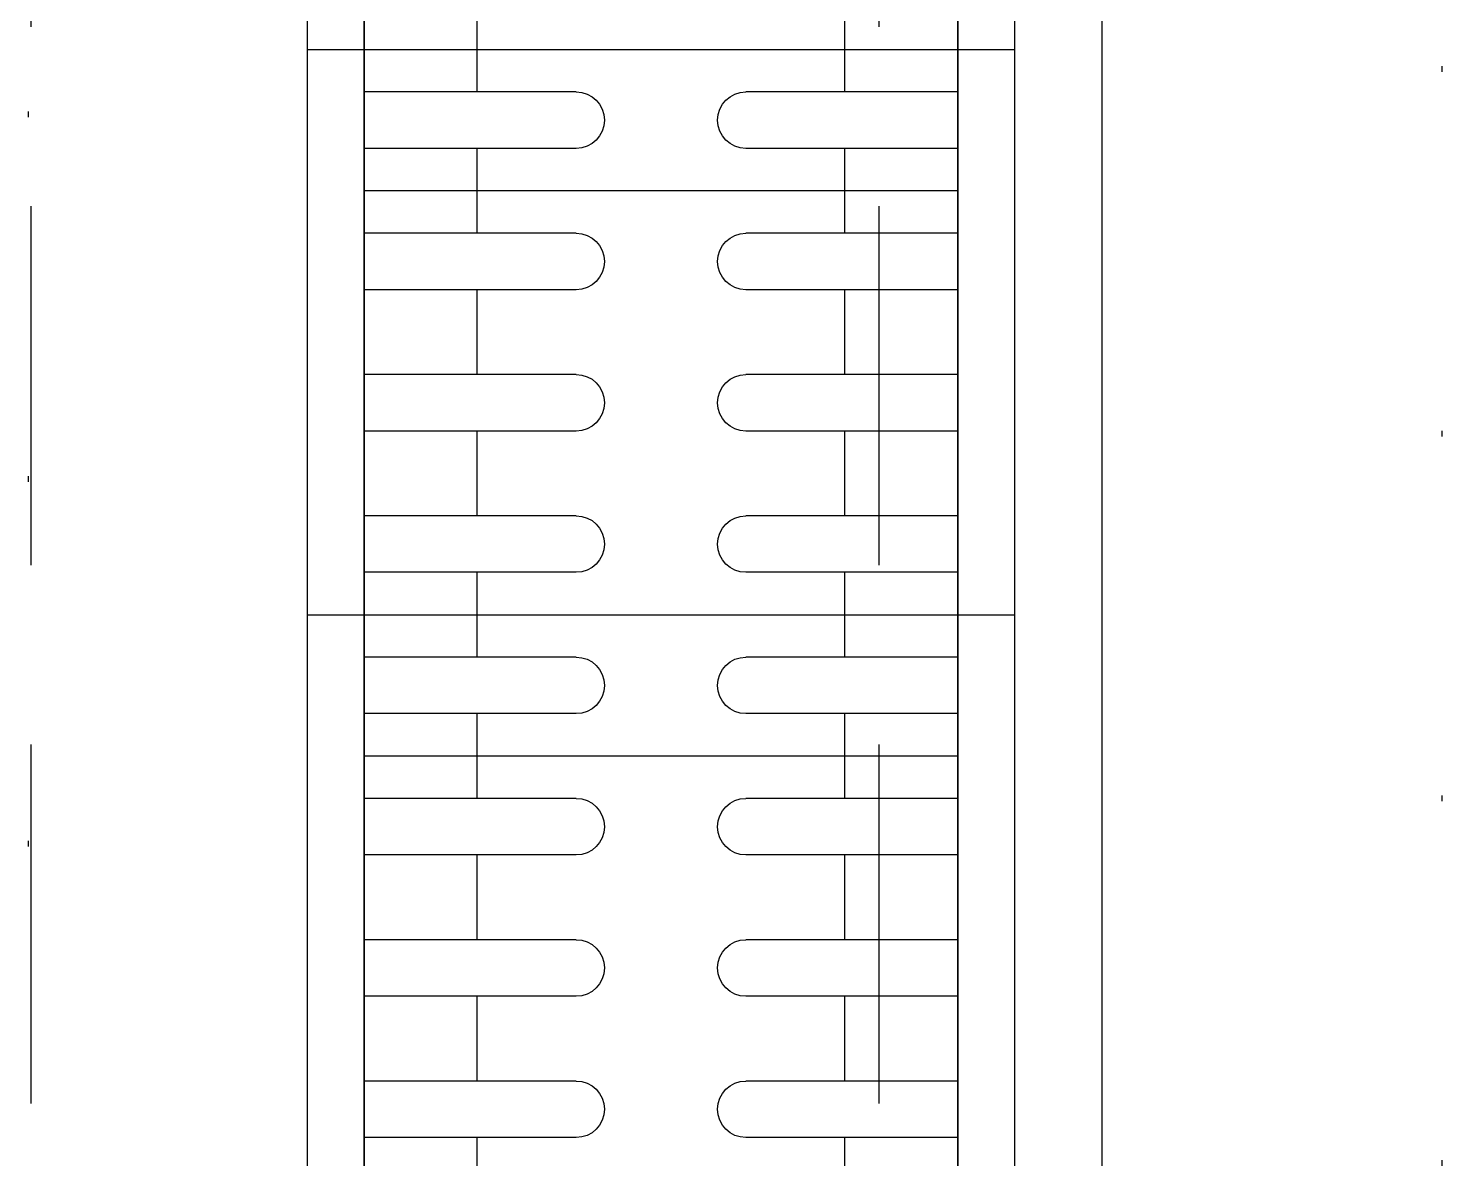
# Model space of a CAD drawing. Header units: inches. Extents: x 21 to 38546, y 13 to 15001.
# Drawn here: x 5341.71 to 5366.71, y 1797.61 to 1817.61 of the extents above; entities that cross this region are included whole.
import ezdxf

# ---------------------------------------------------------------- set-up
doc = ezdxf.new("R2010")
doc.units = ezdxf.units.IN
doc.header["$MEASUREMENT"] = 0
doc.linetypes.add('DOT', pattern=[6.35, 0, -6.35])
doc.linetypes.add('HIDDEN', pattern=[9.525, 6.35, -3.175])
doc.layers.add('RAD-MAHAL', color=2, linetype='Continuous')
doc.layers.add('RAST-IST-RADYATÖR-DİNAMİK BLOK', color=83, linetype='Continuous')
doc.layers.add('Z_MİM_-KM-BEAM-RAY', color=8, linetype='DOT', lineweight=25)
doc.layers.add('Z_MİM_-KM-WALL-RAY', color=8, linetype='HIDDEN', lineweight=25)

# ---------------------------------------------------------------- blocks, each defined once
blk = doc.blocks.new('-KM_Kiriş İzi_ZK')
at = {"layer": 'Z_MİM_-KM-BEAM-RAY'}
for p, q in [((2010, 905), (2010, 680)), ((2035, 880), (2035, 680))]:
    blk.add_line(p, q, dxfattribs=at)
blk = doc.blocks.new('IS_RADYATOR-PLAN-70')
at = {"layer": 'RAST-IST-RADYATÖR-DİNAMİK BLOK', "color": 7}
for p, q in [((60.75, 11.5), (60.75, 7.75)), ((61.75, 11.5), (61.75, 7.75)), ((63.25, 11.5), (63.25, 7.75)), ((64.25, 11.5), (64.25, 7.75)), ((65.75, 11.5), (65.75, 7.75)), ((66.75, 11.5), (66.75, 7.75)), ((60, 9.5), (60.75, 9.5)), ((61.75, 9.5), (62.5, 9.5)), ((62.5, 9.5), (63.25, 9.5)), ((64.25, 9.5), (65, 9.5)), ((65, 9.5), (65.75, 9.5)), ((66.75, 9.5), (67.5, 9.5)), ((60.75, 4.75), (60.75, 1)), ((61.75, 4.75), (61.75, 1)), ((63.25, 4.75), (63.25, 1)), ((64.25, 4.75), (64.25, 1)), ((65.75, 4.75), (65.75, 1)), ((66.75, 4.75), (66.75, 1)), ((60, 3), (60.75, 3)), ((61.75, 3), (62.5, 3)), ((62.5, 3), (63.25, 3)), ((64.25, 3), (65, 3)), ((65, 3), (65.75, 3)), ((66.75, 3), (67.5, 3))]:
    blk.add_line(p, q, dxfattribs=at)
at = {"layer": 'RAST-IST-RADYATÖR-DİNAMİK BLOK'}
for points in [[(0, 0), (70, 0), (70, 12.5), (0, 12.5)], [(2.5, 11.5), (67.5, 11.5), (67.5, 1), (2.5, 1)]]:
    blk.add_lwpolyline(points, dxfattribs=at)
at = {"layer": 'RAST-IST-RADYATÖR-DİNAMİK BLOK', "color": 7}
for centre, start, end in [((61.25, 7.75), 180, 0), ((63.75, 7.75), 180, 0), ((66.25, 7.75), 180, 0), ((61.25, 4.75), 0, 180), ((63.75, 4.75), 0, 180), ((66.25, 4.75), 0, 180)]:
    blk.add_arc(centre, 0.5, start, end, dxfattribs=at)
blk = doc.blocks.new('IS_RADYATOR-PLAN-80')
at = {"layer": 'RAST-IST-RADYATÖR-DİNAMİK BLOK', "color": 7}
for p, q in [((60.75, 11.5), (60.75, 7.75)), ((61.75, 11.5), (61.75, 7.75)), ((63.25, 11.5), (63.25, 7.75)), ((64.25, 11.5), (64.25, 7.75)), ((65.75, 11.5), (65.75, 7.75)), ((66.75, 11.5), (66.75, 7.75)), ((68.25, 11.5), (68.25, 7.75)), ((69.25, 11.5), (69.25, 7.75)), ((70.75, 11.5), (70.75, 7.75)), ((71.75, 11.5), (71.75, 7.75)), ((73.25, 11.5), (73.25, 7.75)), ((74.25, 11.5), (74.25, 7.75)), ((75.75, 11.5), (75.75, 7.75)), ((76.75, 11.5), (76.75, 7.75)), ((60, 9.5), (60.75, 9.5)), ((61.75, 9.5), (62.5, 9.5)), ((62.5, 9.5), (63.25, 9.5)), ((64.25, 9.5), (65, 9.5)), ((65, 9.5), (65.75, 9.5)), ((66.75, 9.5), (67.5, 9.5)), ((67.5, 9.5), (68.25, 9.5)), ((69.25, 9.5), (70, 9.5)), ((70, 9.5), (70.75, 9.5)), ((71.75, 9.5), (72.5, 9.5)), ((72.5, 9.5), (73.25, 9.5)), ((74.25, 9.5), (75, 9.5)), ((75, 9.5), (75.75, 9.5)), ((76.75, 9.5), (77.5, 9.5)), ((60.75, 4.75), (60.75, 1)), ((61.75, 4.75), (61.75, 1)), ((63.25, 4.75), (63.25, 1)), ((64.25, 4.75), (64.25, 1)), ((65.75, 4.75), (65.75, 1)), ((66.75, 4.75), (66.75, 1)), ((68.25, 4.75), (68.25, 1)), ((69.25, 4.75), (69.25, 1)), ((70.75, 4.75), (70.75, 1)), ((71.75, 4.75), (71.75, 1)), ((73.25, 4.75), (73.25, 1)), ((74.25, 4.75), (74.25, 1)), ((75.75, 4.75), (75.75, 1)), ((76.75, 4.75), (76.75, 1)), ((60, 3), (60.75, 3)), ((61.75, 3), (62.5, 3)), ((62.5, 3), (63.25, 3)), ((64.25, 3), (65, 3)), ((65, 3), (65.75, 3)), ((66.75, 3), (67.5, 3)), ((67.5, 3), (68.25, 3)), ((69.25, 3), (70, 3)), ((70, 3), (70.75, 3)), ((71.75, 3), (72.5, 3)), ((72.5, 3), (73.25, 3)), ((74.25, 3), (75, 3)), ((75, 3), (75.75, 3)), ((76.75, 3), (77.5, 3))]:
    blk.add_line(p, q, dxfattribs=at)
at = {"layer": 'RAST-IST-RADYATÖR-DİNAMİK BLOK'}
for points in [[(0, 0), (80, 0), (80, 12.5), (0, 12.5)], [(2.5, 11.5), (77.5, 11.5), (77.5, 1), (2.5, 1)]]:
    blk.add_lwpolyline(points, dxfattribs=at)
at = {"layer": 'RAST-IST-RADYATÖR-DİNAMİK BLOK', "color": 7}
for centre, start, end in [((61.25, 7.75), 180, 0), ((63.75, 7.75), 180, 0), ((66.25, 7.75), 180, 0), ((68.75, 7.75), 180, 0), ((71.25, 7.75), 180, 0), ((73.75, 7.75), 180, 0), ((76.25, 7.75), 180, 0), ((61.25, 4.75), 0, 180), ((63.75, 4.75), 0, 180), ((66.25, 4.75), 0, 180), ((68.75, 4.75), 0, 180), ((71.25, 4.75), 0, 180), ((73.75, 4.75), 0, 180), ((76.25, 4.75), 0, 180)]:
    blk.add_arc(centre, 0.5, start, end, dxfattribs=at)
blk = doc.blocks.new('IS_RADYATOR-PLAN-90')
at = {"layer": 'RAST-IST-RADYATÖR-DİNAMİK BLOK', "color": 7}
for p, q in [((60.75, 11.5), (60.75, 7.75)), ((61.75, 11.5), (61.75, 7.75)), ((63.25, 11.5), (63.25, 7.75)), ((64.25, 11.5), (64.25, 7.75)), ((65.75, 11.5), (65.75, 7.75)), ((66.75, 11.5), (66.75, 7.75)), ((68.25, 11.5), (68.25, 7.75)), ((69.25, 11.5), (69.25, 7.75)), ((70.75, 11.5), (70.75, 7.75)), ((71.75, 11.5), (71.75, 7.75)), ((73.25, 11.5), (73.25, 7.75)), ((74.25, 11.5), (74.25, 7.75)), ((75.75, 11.5), (75.75, 7.75)), ((76.75, 11.5), (76.75, 7.75)), ((78.25, 11.5), (78.25, 7.75)), ((79.25, 11.5), (79.25, 7.75)), ((60, 9.5), (60.75, 9.5)), ((61.75, 9.5), (62.5, 9.5)), ((62.5, 9.5), (63.25, 9.5)), ((64.25, 9.5), (65, 9.5)), ((65, 9.5), (65.75, 9.5)), ((66.75, 9.5), (67.5, 9.5)), ((67.5, 9.5), (68.25, 9.5)), ((69.25, 9.5), (70, 9.5)), ((70, 9.5), (70.75, 9.5)), ((71.75, 9.5), (72.5, 9.5)), ((72.5, 9.5), (73.25, 9.5)), ((74.25, 9.5), (75, 9.5)), ((75, 9.5), (75.75, 9.5)), ((76.75, 9.5), (77.5, 9.5)), ((77.5, 9.5), (78.25, 9.5)), ((79.25, 9.5), (80, 9.5)), ((80, 9.5), (80.75, 9.5)), ((60.75, 4.75), (60.75, 1)), ((61.75, 4.75), (61.75, 1)), ((63.25, 4.75), (63.25, 1)), ((64.25, 4.75), (64.25, 1)), ((65.75, 4.75), (65.75, 1)), ((66.75, 4.75), (66.75, 1)), ((68.25, 4.75), (68.25, 1)), ((69.25, 4.75), (69.25, 1)), ((70.75, 4.75), (70.75, 1)), ((71.75, 4.75), (71.75, 1)), ((73.25, 4.75), (73.25, 1)), ((74.25, 4.75), (74.25, 1)), ((75.75, 4.75), (75.75, 1)), ((76.75, 4.75), (76.75, 1)), ((78.25, 4.75), (78.25, 1)), ((79.25, 4.75), (79.25, 1)), ((60, 3), (60.75, 3)), ((61.75, 3), (62.5, 3)), ((62.5, 3), (63.25, 3)), ((64.25, 3), (65, 3)), ((65, 3), (65.75, 3)), ((66.75, 3), (67.5, 3)), ((67.5, 3), (68.25, 3)), ((69.25, 3), (70, 3)), ((70, 3), (70.75, 3)), ((71.75, 3), (72.5, 3)), ((72.5, 3), (73.25, 3)), ((74.25, 3), (75, 3)), ((75, 3), (75.75, 3)), ((76.75, 3), (77.5, 3)), ((77.5, 3), (78.25, 3)), ((79.25, 3), (80, 3)), ((80, 3), (80.75, 3))]:
    blk.add_line(p, q, dxfattribs=at)
at = {"layer": 'RAST-IST-RADYATÖR-DİNAMİK BLOK'}
for points in [[(0, 0), (90, 0), (90, 12.5), (0, 12.5)], [(2.5, 11.5), (87.5, 11.5), (87.5, 1), (2.5, 1)]]:
    blk.add_lwpolyline(points, dxfattribs=at)
at = {"layer": 'RAST-IST-RADYATÖR-DİNAMİK BLOK', "color": 7}
for centre, start, end in [((61.25, 7.75), 180, 0), ((63.75, 7.75), 180, 0), ((66.25, 7.75), 180, 0), ((68.75, 7.75), 180, 0), ((71.25, 7.75), 180, 0), ((73.75, 7.75), 180, 0), ((76.25, 7.75), 180, 0), ((78.75, 7.75), 180, 0), ((61.25, 4.75), 0, 180), ((63.75, 4.75), 0, 180), ((66.25, 4.75), 0, 180), ((68.75, 4.75), 0, 180), ((71.25, 4.75), 0, 180), ((73.75, 4.75), 0, 180), ((76.25, 4.75), 0, 180), ((78.75, 4.75), 0, 180)]:
    blk.add_arc(centre, 0.5, start, end, dxfattribs=at)
blk = doc.blocks.new('IS_RADYATOR-PLAN-100')
at = {"layer": 'RAST-IST-RADYATÖR-DİNAMİK BLOK', "color": 7}
for p, q in [((60.75, 11.5), (60.75, 7.75)), ((61.75, 11.5), (61.75, 7.75)), ((63.25, 11.5), (63.25, 7.75)), ((64.25, 11.5), (64.25, 7.75)), ((65.75, 11.5), (65.75, 7.75)), ((66.75, 11.5), (66.75, 7.75)), ((68.25, 11.5), (68.25, 7.75)), ((69.25, 11.5), (69.25, 7.75)), ((70.75, 11.5), (70.75, 7.75)), ((71.75, 11.5), (71.75, 7.75)), ((73.25, 11.5), (73.25, 7.75)), ((74.25, 11.5), (74.25, 7.75)), ((75.75, 11.5), (75.75, 7.75)), ((76.75, 11.5), (76.75, 7.75)), ((78.25, 11.5), (78.25, 7.75)), ((79.25, 11.5), (79.25, 7.75)), ((60, 9.5), (60.75, 9.5)), ((61.75, 9.5), (62.5, 9.5)), ((62.5, 9.5), (63.25, 9.5)), ((64.25, 9.5), (65, 9.5)), ((65, 9.5), (65.75, 9.5)), ((66.75, 9.5), (67.5, 9.5)), ((67.5, 9.5), (68.25, 9.5)), ((69.25, 9.5), (70, 9.5)), ((70, 9.5), (70.75, 9.5)), ((71.75, 9.5), (72.5, 9.5)), ((72.5, 9.5), (73.25, 9.5)), ((74.25, 9.5), (75, 9.5)), ((75, 9.5), (75.75, 9.5)), ((76.75, 9.5), (77.5, 9.5)), ((77.5, 9.5), (78.25, 9.5)), ((79.25, 9.5), (80, 9.5)), ((80, 9.5), (80.75, 9.5)), ((60.75, 4.75), (60.75, 1)), ((61.75, 4.75), (61.75, 1)), ((63.25, 4.75), (63.25, 1)), ((64.25, 4.75), (64.25, 1)), ((65.75, 4.75), (65.75, 1)), ((66.75, 4.75), (66.75, 1)), ((68.25, 4.75), (68.25, 1)), ((69.25, 4.75), (69.25, 1)), ((70.75, 4.75), (70.75, 1)), ((71.75, 4.75), (71.75, 1)), ((73.25, 4.75), (73.25, 1)), ((74.25, 4.75), (74.25, 1)), ((75.75, 4.75), (75.75, 1)), ((76.75, 4.75), (76.75, 1)), ((78.25, 4.75), (78.25, 1)), ((79.25, 4.75), (79.25, 1)), ((60, 3), (60.75, 3)), ((61.75, 3), (62.5, 3)), ((62.5, 3), (63.25, 3)), ((64.25, 3), (65, 3)), ((65, 3), (65.75, 3)), ((66.75, 3), (67.5, 3)), ((67.5, 3), (68.25, 3)), ((69.25, 3), (70, 3)), ((70, 3), (70.75, 3)), ((71.75, 3), (72.5, 3)), ((72.5, 3), (73.25, 3)), ((74.25, 3), (75, 3)), ((75, 3), (75.75, 3)), ((76.75, 3), (77.5, 3)), ((77.5, 3), (78.25, 3)), ((79.25, 3), (80, 3)), ((80, 3), (80.75, 3))]:
    blk.add_line(p, q, dxfattribs=at)
at = {"layer": 'RAST-IST-RADYATÖR-DİNAMİK BLOK'}
for points in [[(0, 0), (100, 0), (100, 12.5), (0, 12.5)], [(2.5, 11.5), (97.5, 11.5), (97.5, 1), (2.5, 1)]]:
    blk.add_lwpolyline(points, dxfattribs=at)
at = {"layer": 'RAST-IST-RADYATÖR-DİNAMİK BLOK', "color": 7}
for centre, start, end in [((61.25, 7.75), 180, 0), ((63.75, 7.75), 180, 0), ((66.25, 7.75), 180, 0), ((68.75, 7.75), 180, 0), ((71.25, 7.75), 180, 0), ((73.75, 7.75), 180, 0), ((76.25, 7.75), 180, 0), ((78.75, 7.75), 180, 0), ((61.25, 4.75), 0, 180), ((63.75, 4.75), 0, 180), ((66.25, 4.75), 0, 180), ((68.75, 4.75), 0, 180), ((71.25, 4.75), 0, 180), ((73.75, 4.75), 0, 180), ((76.25, 4.75), 0, 180), ((78.75, 4.75), 0, 180)]:
    blk.add_arc(centre, 0.5, start, end, dxfattribs=at)
blk = doc.blocks.new('IS_RADYATOR-PLAN-110')
at = {"layer": 'RAST-IST-RADYATÖR-DİNAMİK BLOK', "color": 7}
for p, q in [((60.75, 11.5), (60.75, 7.75)), ((61.75, 11.5), (61.75, 7.75)), ((63.25, 11.5), (63.25, 7.75)), ((64.25, 11.5), (64.25, 7.75)), ((65.75, 11.5), (65.75, 7.75)), ((66.75, 11.5), (66.75, 7.75)), ((68.25, 11.5), (68.25, 7.75)), ((69.25, 11.5), (69.25, 7.75)), ((70.75, 11.5), (70.75, 7.75)), ((71.75, 11.5), (71.75, 7.75)), ((73.25, 11.5), (73.25, 7.75)), ((74.25, 11.5), (74.25, 7.75)), ((75.75, 11.5), (75.75, 7.75)), ((76.75, 11.5), (76.75, 7.75)), ((78.25, 11.5), (78.25, 7.75)), ((79.25, 11.5), (79.25, 7.75)), ((60, 9.5), (60.75, 9.5)), ((61.75, 9.5), (62.5, 9.5)), ((62.5, 9.5), (63.25, 9.5)), ((64.25, 9.5), (65, 9.5)), ((65, 9.5), (65.75, 9.5)), ((66.75, 9.5), (67.5, 9.5)), ((67.5, 9.5), (68.25, 9.5)), ((69.25, 9.5), (70, 9.5)), ((70, 9.5), (70.75, 9.5)), ((71.75, 9.5), (72.5, 9.5)), ((72.5, 9.5), (73.25, 9.5)), ((74.25, 9.5), (75, 9.5)), ((75, 9.5), (75.75, 9.5)), ((76.75, 9.5), (77.5, 9.5)), ((77.5, 9.5), (78.25, 9.5)), ((79.25, 9.5), (80, 9.5)), ((80, 9.5), (80.75, 9.5)), ((60.75, 4.75), (60.75, 1)), ((61.75, 4.75), (61.75, 1)), ((63.25, 4.75), (63.25, 1)), ((64.25, 4.75), (64.25, 1)), ((65.75, 4.75), (65.75, 1)), ((66.75, 4.75), (66.75, 1)), ((68.25, 4.75), (68.25, 1)), ((69.25, 4.75), (69.25, 1)), ((70.75, 4.75), (70.75, 1)), ((71.75, 4.75), (71.75, 1)), ((73.25, 4.75), (73.25, 1)), ((74.25, 4.75), (74.25, 1)), ((75.75, 4.75), (75.75, 1)), ((76.75, 4.75), (76.75, 1)), ((78.25, 4.75), (78.25, 1)), ((79.25, 4.75), (79.25, 1)), ((60, 3), (60.75, 3)), ((61.75, 3), (62.5, 3)), ((62.5, 3), (63.25, 3)), ((64.25, 3), (65, 3)), ((65, 3), (65.75, 3)), ((66.75, 3), (67.5, 3)), ((67.5, 3), (68.25, 3)), ((69.25, 3), (70, 3)), ((70, 3), (70.75, 3)), ((71.75, 3), (72.5, 3)), ((72.5, 3), (73.25, 3)), ((74.25, 3), (75, 3)), ((75, 3), (75.75, 3)), ((76.75, 3), (77.5, 3)), ((77.5, 3), (78.25, 3)), ((79.25, 3), (80, 3)), ((80, 3), (80.75, 3))]:
    blk.add_line(p, q, dxfattribs=at)
at = {"layer": 'RAST-IST-RADYATÖR-DİNAMİK BLOK'}
for points in [[(0, 0), (110, 0), (110, 12.5), (0, 12.5)], [(2.5, 11.5), (107.5, 11.5), (107.5, 1), (2.5, 1)]]:
    blk.add_lwpolyline(points, dxfattribs=at)
at = {"layer": 'RAST-IST-RADYATÖR-DİNAMİK BLOK', "color": 7}
for centre, start, end in [((61.25, 7.75), 180, 0), ((63.75, 7.75), 180, 0), ((66.25, 7.75), 180, 0), ((68.75, 7.75), 180, 0), ((71.25, 7.75), 180, 0), ((73.75, 7.75), 180, 0), ((76.25, 7.75), 180, 0), ((78.75, 7.75), 180, 0), ((61.25, 4.75), 0, 180), ((63.75, 4.75), 0, 180), ((66.25, 4.75), 0, 180), ((68.75, 4.75), 0, 180), ((71.25, 4.75), 0, 180), ((73.75, 4.75), 0, 180), ((76.25, 4.75), 0, 180), ((78.75, 4.75), 0, 180)]:
    blk.add_arc(centre, 0.5, start, end, dxfattribs=at)
blk = doc.blocks.new('IS_RADYATOR-PLAN-120')
at = {"layer": 'RAST-IST-RADYATÖR-DİNAMİK BLOK', "color": 7}
for p, q in [((60.75, 11.5), (60.75, 7.75)), ((61.75, 11.5), (61.75, 7.75)), ((63.25, 11.5), (63.25, 7.75)), ((64.25, 11.5), (64.25, 7.75)), ((65.75, 11.5), (65.75, 7.75)), ((66.75, 11.5), (66.75, 7.75)), ((68.25, 11.5), (68.25, 7.75)), ((69.25, 11.5), (69.25, 7.75)), ((70.75, 11.5), (70.75, 7.75)), ((71.75, 11.5), (71.75, 7.75)), ((73.25, 11.5), (73.25, 7.75)), ((74.25, 11.5), (74.25, 7.75)), ((75.75, 11.5), (75.75, 7.75)), ((76.75, 11.5), (76.75, 7.75)), ((78.25, 11.5), (78.25, 7.75)), ((79.25, 11.5), (79.25, 7.75)), ((60, 9.5), (60.75, 9.5)), ((61.75, 9.5), (62.5, 9.5)), ((62.5, 9.5), (63.25, 9.5)), ((64.25, 9.5), (65, 9.5)), ((65, 9.5), (65.75, 9.5)), ((66.75, 9.5), (67.5, 9.5)), ((67.5, 9.5), (68.25, 9.5)), ((69.25, 9.5), (70, 9.5)), ((70, 9.5), (70.75, 9.5)), ((71.75, 9.5), (72.5, 9.5)), ((72.5, 9.5), (73.25, 9.5)), ((74.25, 9.5), (75, 9.5)), ((75, 9.5), (75.75, 9.5)), ((76.75, 9.5), (77.5, 9.5)), ((77.5, 9.5), (78.25, 9.5)), ((79.25, 9.5), (80, 9.5)), ((80, 9.5), (80.75, 9.5)), ((60.75, 4.75), (60.75, 1)), ((61.75, 4.75), (61.75, 1)), ((63.25, 4.75), (63.25, 1)), ((64.25, 4.75), (64.25, 1)), ((65.75, 4.75), (65.75, 1)), ((66.75, 4.75), (66.75, 1)), ((68.25, 4.75), (68.25, 1)), ((69.25, 4.75), (69.25, 1)), ((70.75, 4.75), (70.75, 1)), ((71.75, 4.75), (71.75, 1)), ((73.25, 4.75), (73.25, 1)), ((74.25, 4.75), (74.25, 1)), ((75.75, 4.75), (75.75, 1)), ((76.75, 4.75), (76.75, 1)), ((78.25, 4.75), (78.25, 1)), ((79.25, 4.75), (79.25, 1)), ((60, 3), (60.75, 3)), ((61.75, 3), (62.5, 3)), ((62.5, 3), (63.25, 3)), ((64.25, 3), (65, 3)), ((65, 3), (65.75, 3)), ((66.75, 3), (67.5, 3)), ((67.5, 3), (68.25, 3)), ((69.25, 3), (70, 3)), ((70, 3), (70.75, 3)), ((71.75, 3), (72.5, 3)), ((72.5, 3), (73.25, 3)), ((74.25, 3), (75, 3)), ((75, 3), (75.75, 3)), ((76.75, 3), (77.5, 3)), ((77.5, 3), (78.25, 3)), ((79.25, 3), (80, 3)), ((80, 3), (80.75, 3))]:
    blk.add_line(p, q, dxfattribs=at)
at = {"layer": 'RAST-IST-RADYATÖR-DİNAMİK BLOK'}
for points in [[(0, 0), (120, 0), (120, 12.5), (0, 12.5)], [(2.5, 11.5), (117.5, 11.5), (117.5, 1), (2.5, 1)]]:
    blk.add_lwpolyline(points, dxfattribs=at)
at = {"layer": 'RAST-IST-RADYATÖR-DİNAMİK BLOK', "color": 7}
for centre, start, end in [((61.25, 7.75), 180, 0), ((63.75, 7.75), 180, 0), ((66.25, 7.75), 180, 0), ((68.75, 7.75), 180, 0), ((71.25, 7.75), 180, 0), ((73.75, 7.75), 180, 0), ((76.25, 7.75), 180, 0), ((78.75, 7.75), 180, 0), ((61.25, 4.75), 0, 180), ((63.75, 4.75), 0, 180), ((66.25, 4.75), 0, 180), ((68.75, 4.75), 0, 180), ((71.25, 4.75), 0, 180), ((73.75, 4.75), 0, 180), ((76.25, 4.75), 0, 180), ((78.75, 4.75), 0, 180)]:
    blk.add_arc(centre, 0.5, start, end, dxfattribs=at)
blk = doc.blocks.new('IS_RADYATOR-PLAN-130')
at = {"layer": 'RAST-IST-RADYATÖR-DİNAMİK BLOK', "color": 7}
for p, q in [((60.75, 11.5), (60.75, 7.75)), ((61.75, 11.5), (61.75, 7.75)), ((63.25, 11.5), (63.25, 7.75)), ((64.25, 11.5), (64.25, 7.75)), ((65.75, 11.5), (65.75, 7.75)), ((66.75, 11.5), (66.75, 7.75)), ((68.25, 11.5), (68.25, 7.75)), ((69.25, 11.5), (69.25, 7.75)), ((70.75, 11.5), (70.75, 7.75)), ((71.75, 11.5), (71.75, 7.75)), ((73.25, 11.5), (73.25, 7.75)), ((74.25, 11.5), (74.25, 7.75)), ((75.75, 11.5), (75.75, 7.75)), ((76.75, 11.5), (76.75, 7.75)), ((78.25, 11.5), (78.25, 7.75)), ((79.25, 11.5), (79.25, 7.75)), ((60, 9.5), (60.75, 9.5)), ((61.75, 9.5), (62.5, 9.5)), ((62.5, 9.5), (63.25, 9.5)), ((64.25, 9.5), (65, 9.5)), ((65, 9.5), (65.75, 9.5)), ((66.75, 9.5), (67.5, 9.5)), ((67.5, 9.5), (68.25, 9.5)), ((69.25, 9.5), (70, 9.5)), ((70, 9.5), (70.75, 9.5)), ((71.75, 9.5), (72.5, 9.5)), ((72.5, 9.5), (73.25, 9.5)), ((74.25, 9.5), (75, 9.5)), ((75, 9.5), (75.75, 9.5)), ((76.75, 9.5), (77.5, 9.5)), ((77.5, 9.5), (78.25, 9.5)), ((79.25, 9.5), (80, 9.5)), ((80, 9.5), (80.75, 9.5)), ((60.75, 4.75), (60.75, 1)), ((61.75, 4.75), (61.75, 1)), ((63.25, 4.75), (63.25, 1)), ((64.25, 4.75), (64.25, 1)), ((65.75, 4.75), (65.75, 1)), ((66.75, 4.75), (66.75, 1)), ((68.25, 4.75), (68.25, 1)), ((69.25, 4.75), (69.25, 1)), ((70.75, 4.75), (70.75, 1)), ((71.75, 4.75), (71.75, 1)), ((73.25, 4.75), (73.25, 1)), ((74.25, 4.75), (74.25, 1)), ((75.75, 4.75), (75.75, 1)), ((76.75, 4.75), (76.75, 1)), ((78.25, 4.75), (78.25, 1)), ((79.25, 4.75), (79.25, 1)), ((60, 3), (60.75, 3)), ((61.75, 3), (62.5, 3)), ((62.5, 3), (63.25, 3)), ((64.25, 3), (65, 3)), ((65, 3), (65.75, 3)), ((66.75, 3), (67.5, 3)), ((67.5, 3), (68.25, 3)), ((69.25, 3), (70, 3)), ((70, 3), (70.75, 3)), ((71.75, 3), (72.5, 3)), ((72.5, 3), (73.25, 3)), ((74.25, 3), (75, 3)), ((75, 3), (75.75, 3)), ((76.75, 3), (77.5, 3)), ((77.5, 3), (78.25, 3)), ((79.25, 3), (80, 3)), ((80, 3), (80.75, 3))]:
    blk.add_line(p, q, dxfattribs=at)
at = {"layer": 'RAST-IST-RADYATÖR-DİNAMİK BLOK'}
for points in [[(0, 0), (130, 0), (130, 12.5), (0, 12.5)], [(2.5, 11.5), (127.5, 11.5), (127.5, 1), (2.5, 1)]]:
    blk.add_lwpolyline(points, dxfattribs=at)
at = {"layer": 'RAST-IST-RADYATÖR-DİNAMİK BLOK', "color": 7}
for centre, start, end in [((61.25, 7.75), 180, 0), ((63.75, 7.75), 180, 0), ((66.25, 7.75), 180, 0), ((68.75, 7.75), 180, 0), ((71.25, 7.75), 180, 0), ((73.75, 7.75), 180, 0), ((76.25, 7.75), 180, 0), ((78.75, 7.75), 180, 0), ((61.25, 4.75), 0, 180), ((63.75, 4.75), 0, 180), ((66.25, 4.75), 0, 180), ((68.75, 4.75), 0, 180), ((71.25, 4.75), 0, 180), ((73.75, 4.75), 0, 180), ((76.25, 4.75), 0, 180), ((78.75, 4.75), 0, 180)]:
    blk.add_arc(centre, 0.5, start, end, dxfattribs=at)
blk = doc.blocks.new('IS_RADYATOR-PLAN-140')
at = {"layer": 'RAST-IST-RADYATÖR-DİNAMİK BLOK', "color": 7}
for p, q in [((60.75, 11.5), (60.75, 7.75)), ((61.75, 11.5), (61.75, 7.75)), ((63.25, 11.5), (63.25, 7.75)), ((64.25, 11.5), (64.25, 7.75)), ((65.75, 11.5), (65.75, 7.75)), ((66.75, 11.5), (66.75, 7.75)), ((68.25, 11.5), (68.25, 7.75)), ((69.25, 11.5), (69.25, 7.75)), ((70.75, 11.5), (70.75, 7.75)), ((71.75, 11.5), (71.75, 7.75)), ((73.25, 11.5), (73.25, 7.75)), ((74.25, 11.5), (74.25, 7.75)), ((75.75, 11.5), (75.75, 7.75)), ((76.75, 11.5), (76.75, 7.75)), ((78.25, 11.5), (78.25, 7.75)), ((79.25, 11.5), (79.25, 7.75)), ((60, 9.5), (60.75, 9.5)), ((61.75, 9.5), (62.5, 9.5)), ((62.5, 9.5), (63.25, 9.5)), ((64.25, 9.5), (65, 9.5)), ((65, 9.5), (65.75, 9.5)), ((66.75, 9.5), (67.5, 9.5)), ((67.5, 9.5), (68.25, 9.5)), ((69.25, 9.5), (70, 9.5)), ((70, 9.5), (70.75, 9.5)), ((71.75, 9.5), (72.5, 9.5)), ((72.5, 9.5), (73.25, 9.5)), ((74.25, 9.5), (75, 9.5)), ((75, 9.5), (75.75, 9.5)), ((76.75, 9.5), (77.5, 9.5)), ((77.5, 9.5), (78.25, 9.5)), ((79.25, 9.5), (80, 9.5)), ((80, 9.5), (80.75, 9.5)), ((60.75, 4.75), (60.75, 1)), ((61.75, 4.75), (61.75, 1)), ((63.25, 4.75), (63.25, 1)), ((64.25, 4.75), (64.25, 1)), ((65.75, 4.75), (65.75, 1)), ((66.75, 4.75), (66.75, 1)), ((68.25, 4.75), (68.25, 1)), ((69.25, 4.75), (69.25, 1)), ((70.75, 4.75), (70.75, 1)), ((71.75, 4.75), (71.75, 1)), ((73.25, 4.75), (73.25, 1)), ((74.25, 4.75), (74.25, 1)), ((75.75, 4.75), (75.75, 1)), ((76.75, 4.75), (76.75, 1)), ((78.25, 4.75), (78.25, 1)), ((79.25, 4.75), (79.25, 1)), ((60, 3), (60.75, 3)), ((61.75, 3), (62.5, 3)), ((62.5, 3), (63.25, 3)), ((64.25, 3), (65, 3)), ((65, 3), (65.75, 3)), ((66.75, 3), (67.5, 3)), ((67.5, 3), (68.25, 3)), ((69.25, 3), (70, 3)), ((70, 3), (70.75, 3)), ((71.75, 3), (72.5, 3)), ((72.5, 3), (73.25, 3)), ((74.25, 3), (75, 3)), ((75, 3), (75.75, 3)), ((76.75, 3), (77.5, 3)), ((77.5, 3), (78.25, 3)), ((79.25, 3), (80, 3)), ((80, 3), (80.75, 3))]:
    blk.add_line(p, q, dxfattribs=at)
at = {"layer": 'RAST-IST-RADYATÖR-DİNAMİK BLOK'}
for points in [[(0, 0), (140, 0), (140, 12.5), (0, 12.5)], [(2.5, 11.5), (137.5, 11.5), (137.5, 1), (2.5, 1)]]:
    blk.add_lwpolyline(points, dxfattribs=at)
at = {"layer": 'RAST-IST-RADYATÖR-DİNAMİK BLOK', "color": 7}
for centre, start, end in [((61.25, 7.75), 180, 0), ((63.75, 7.75), 180, 0), ((66.25, 7.75), 180, 0), ((68.75, 7.75), 180, 0), ((71.25, 7.75), 180, 0), ((73.75, 7.75), 180, 0), ((76.25, 7.75), 180, 0), ((78.75, 7.75), 180, 0), ((61.25, 4.75), 0, 180), ((63.75, 4.75), 0, 180), ((66.25, 4.75), 0, 180), ((68.75, 4.75), 0, 180), ((71.25, 4.75), 0, 180), ((73.75, 4.75), 0, 180), ((76.25, 4.75), 0, 180), ((78.75, 4.75), 0, 180)]:
    blk.add_arc(centre, 0.5, start, end, dxfattribs=at)
blk = doc.blocks.new('IS_RADYATOR-PLAN-150')
at = {"layer": 'RAST-IST-RADYATÖR-DİNAMİK BLOK', "color": 7}
for p, q in [((60.75, 11.5), (60.75, 7.75)), ((61.75, 11.5), (61.75, 7.75)), ((63.25, 11.5), (63.25, 7.75)), ((64.25, 11.5), (64.25, 7.75)), ((65.75, 11.5), (65.75, 7.75)), ((66.75, 11.5), (66.75, 7.75)), ((68.25, 11.5), (68.25, 7.75)), ((69.25, 11.5), (69.25, 7.75)), ((70.75, 11.5), (70.75, 7.75)), ((71.75, 11.5), (71.75, 7.75)), ((73.25, 11.5), (73.25, 7.75)), ((74.25, 11.5), (74.25, 7.75)), ((75.75, 11.5), (75.75, 7.75)), ((76.75, 11.5), (76.75, 7.75)), ((78.25, 11.5), (78.25, 7.75)), ((79.25, 11.5), (79.25, 7.75)), ((60, 9.5), (60.75, 9.5)), ((61.75, 9.5), (62.5, 9.5)), ((62.5, 9.5), (63.25, 9.5)), ((64.25, 9.5), (65, 9.5)), ((65, 9.5), (65.75, 9.5)), ((66.75, 9.5), (67.5, 9.5)), ((67.5, 9.5), (68.25, 9.5)), ((69.25, 9.5), (70, 9.5)), ((70, 9.5), (70.75, 9.5)), ((71.75, 9.5), (72.5, 9.5)), ((72.5, 9.5), (73.25, 9.5)), ((74.25, 9.5), (75, 9.5)), ((75, 9.5), (75.75, 9.5)), ((76.75, 9.5), (77.5, 9.5)), ((77.5, 9.5), (78.25, 9.5)), ((79.25, 9.5), (80, 9.5)), ((80, 9.5), (80.75, 9.5)), ((60.75, 4.75), (60.75, 1)), ((61.75, 4.75), (61.75, 1)), ((63.25, 4.75), (63.25, 1)), ((64.25, 4.75), (64.25, 1)), ((65.75, 4.75), (65.75, 1)), ((66.75, 4.75), (66.75, 1)), ((68.25, 4.75), (68.25, 1)), ((69.25, 4.75), (69.25, 1)), ((70.75, 4.75), (70.75, 1)), ((71.75, 4.75), (71.75, 1)), ((73.25, 4.75), (73.25, 1)), ((74.25, 4.75), (74.25, 1)), ((75.75, 4.75), (75.75, 1)), ((76.75, 4.75), (76.75, 1)), ((78.25, 4.75), (78.25, 1)), ((79.25, 4.75), (79.25, 1)), ((60, 3), (60.75, 3)), ((61.75, 3), (62.5, 3)), ((62.5, 3), (63.25, 3)), ((64.25, 3), (65, 3)), ((65, 3), (65.75, 3)), ((66.75, 3), (67.5, 3)), ((67.5, 3), (68.25, 3)), ((69.25, 3), (70, 3)), ((70, 3), (70.75, 3)), ((71.75, 3), (72.5, 3)), ((72.5, 3), (73.25, 3)), ((74.25, 3), (75, 3)), ((75, 3), (75.75, 3)), ((76.75, 3), (77.5, 3)), ((77.5, 3), (78.25, 3)), ((79.25, 3), (80, 3)), ((80, 3), (80.75, 3))]:
    blk.add_line(p, q, dxfattribs=at)
at = {"layer": 'RAST-IST-RADYATÖR-DİNAMİK BLOK'}
for points in [[(-5, 0), (145, 0), (145, 12.5), (-5, 12.5)], [(-2.5, 11.5), (142.5, 11.5), (142.5, 1), (-2.5, 1)]]:
    blk.add_lwpolyline(points, dxfattribs=at)
at = {"layer": 'RAST-IST-RADYATÖR-DİNAMİK BLOK', "color": 7}
for centre, start, end in [((61.25, 7.75), 180, 0), ((63.75, 7.75), 180, 0), ((66.25, 7.75), 180, 0), ((68.75, 7.75), 180, 0), ((71.25, 7.75), 180, 0), ((73.75, 7.75), 180, 0), ((76.25, 7.75), 180, 0), ((78.75, 7.75), 180, 0), ((61.25, 4.75), 0, 180), ((63.75, 4.75), 0, 180), ((66.25, 4.75), 0, 180), ((68.75, 4.75), 0, 180), ((71.25, 4.75), 0, 180), ((73.75, 4.75), 0, 180), ((76.25, 4.75), 0, 180), ((78.75, 4.75), 0, 180)]:
    blk.add_arc(centre, 0.5, start, end, dxfattribs=at)
blk = doc.blocks.new('IS_RADYATOR-PLAN-160')
at = {"layer": 'RAST-IST-RADYATÖR-DİNAMİK BLOK', "color": 7}
for p, q in [((60.75, 11.5), (60.75, 7.75)), ((61.75, 11.5), (61.75, 7.75)), ((63.25, 11.5), (63.25, 7.75)), ((64.25, 11.5), (64.25, 7.75)), ((65.75, 11.5), (65.75, 7.75)), ((66.75, 11.5), (66.75, 7.75)), ((68.25, 11.5), (68.25, 7.75)), ((69.25, 11.5), (69.25, 7.75)), ((70.75, 11.5), (70.75, 7.75)), ((71.75, 11.5), (71.75, 7.75)), ((73.25, 11.5), (73.25, 7.75)), ((74.25, 11.5), (74.25, 7.75)), ((75.75, 11.5), (75.75, 7.75)), ((76.75, 11.5), (76.75, 7.75)), ((78.25, 11.5), (78.25, 7.75)), ((79.25, 11.5), (79.25, 7.75)), ((60, 9.5), (60.75, 9.5)), ((61.75, 9.5), (62.5, 9.5)), ((62.5, 9.5), (63.25, 9.5)), ((64.25, 9.5), (65, 9.5)), ((65, 9.5), (65.75, 9.5)), ((66.75, 9.5), (67.5, 9.5)), ((67.5, 9.5), (68.25, 9.5)), ((69.25, 9.5), (70, 9.5)), ((70, 9.5), (70.75, 9.5)), ((71.75, 9.5), (72.5, 9.5)), ((72.5, 9.5), (73.25, 9.5)), ((74.25, 9.5), (75, 9.5)), ((75, 9.5), (75.75, 9.5)), ((76.75, 9.5), (77.5, 9.5)), ((77.5, 9.5), (78.25, 9.5)), ((79.25, 9.5), (80, 9.5)), ((80, 9.5), (80.75, 9.5)), ((60.75, 4.75), (60.75, 1)), ((61.75, 4.75), (61.75, 1)), ((63.25, 4.75), (63.25, 1)), ((64.25, 4.75), (64.25, 1)), ((65.75, 4.75), (65.75, 1)), ((66.75, 4.75), (66.75, 1)), ((68.25, 4.75), (68.25, 1)), ((69.25, 4.75), (69.25, 1)), ((70.75, 4.75), (70.75, 1)), ((71.75, 4.75), (71.75, 1)), ((73.25, 4.75), (73.25, 1)), ((74.25, 4.75), (74.25, 1)), ((75.75, 4.75), (75.75, 1)), ((76.75, 4.75), (76.75, 1)), ((78.25, 4.75), (78.25, 1)), ((79.25, 4.75), (79.25, 1)), ((60, 3), (60.75, 3)), ((61.75, 3), (62.5, 3)), ((62.5, 3), (63.25, 3)), ((64.25, 3), (65, 3)), ((65, 3), (65.75, 3)), ((66.75, 3), (67.5, 3)), ((67.5, 3), (68.25, 3)), ((69.25, 3), (70, 3)), ((70, 3), (70.75, 3)), ((71.75, 3), (72.5, 3)), ((72.5, 3), (73.25, 3)), ((74.25, 3), (75, 3)), ((75, 3), (75.75, 3)), ((76.75, 3), (77.5, 3)), ((77.5, 3), (78.25, 3)), ((79.25, 3), (80, 3)), ((80, 3), (80.75, 3))]:
    blk.add_line(p, q, dxfattribs=at)
at = {"layer": 'RAST-IST-RADYATÖR-DİNAMİK BLOK'}
for points in [[(-5, 0), (155, 0), (155, 12.5), (-5, 12.5)], [(-2.5, 11.5), (152.5, 11.5), (152.5, 1), (-2.5, 1)]]:
    blk.add_lwpolyline(points, dxfattribs=at)
at = {"layer": 'RAST-IST-RADYATÖR-DİNAMİK BLOK', "color": 7}
for centre, start, end in [((61.25, 7.75), 180, 0), ((63.75, 7.75), 180, 0), ((66.25, 7.75), 180, 0), ((68.75, 7.75), 180, 0), ((71.25, 7.75), 180, 0), ((73.75, 7.75), 180, 0), ((76.25, 7.75), 180, 0), ((78.75, 7.75), 180, 0), ((61.25, 4.75), 0, 180), ((63.75, 4.75), 0, 180), ((66.25, 4.75), 0, 180), ((68.75, 4.75), 0, 180), ((71.25, 4.75), 0, 180), ((73.75, 4.75), 0, 180), ((76.25, 4.75), 0, 180), ((78.75, 4.75), 0, 180)]:
    blk.add_arc(centre, 0.5, start, end, dxfattribs=at)
blk = doc.blocks.new('IS_RADYATOR-PLAN-170')
at = {"layer": 'RAST-IST-RADYATÖR-DİNAMİK BLOK', "color": 7}
for p, q in [((60.75, 11.5), (60.75, 7.75)), ((61.75, 11.5), (61.75, 7.75)), ((63.25, 11.5), (63.25, 7.75)), ((64.25, 11.5), (64.25, 7.75)), ((65.75, 11.5), (65.75, 7.75)), ((66.75, 11.5), (66.75, 7.75)), ((68.25, 11.5), (68.25, 7.75)), ((69.25, 11.5), (69.25, 7.75)), ((70.75, 11.5), (70.75, 7.75)), ((71.75, 11.5), (71.75, 7.75)), ((73.25, 11.5), (73.25, 7.75)), ((74.25, 11.5), (74.25, 7.75)), ((75.75, 11.5), (75.75, 7.75)), ((76.75, 11.5), (76.75, 7.75)), ((78.25, 11.5), (78.25, 7.75)), ((79.25, 11.5), (79.25, 7.75)), ((60, 9.5), (60.75, 9.5)), ((61.75, 9.5), (62.5, 9.5)), ((62.5, 9.5), (63.25, 9.5)), ((64.25, 9.5), (65, 9.5)), ((65, 9.5), (65.75, 9.5)), ((66.75, 9.5), (67.5, 9.5)), ((67.5, 9.5), (68.25, 9.5)), ((69.25, 9.5), (70, 9.5)), ((70, 9.5), (70.75, 9.5)), ((71.75, 9.5), (72.5, 9.5)), ((72.5, 9.5), (73.25, 9.5)), ((74.25, 9.5), (75, 9.5)), ((75, 9.5), (75.75, 9.5)), ((76.75, 9.5), (77.5, 9.5)), ((77.5, 9.5), (78.25, 9.5)), ((79.25, 9.5), (80, 9.5)), ((80, 9.5), (80.75, 9.5)), ((60.75, 4.75), (60.75, 1)), ((61.75, 4.75), (61.75, 1)), ((63.25, 4.75), (63.25, 1)), ((64.25, 4.75), (64.25, 1)), ((65.75, 4.75), (65.75, 1)), ((66.75, 4.75), (66.75, 1)), ((68.25, 4.75), (68.25, 1)), ((69.25, 4.75), (69.25, 1)), ((70.75, 4.75), (70.75, 1)), ((71.75, 4.75), (71.75, 1)), ((73.25, 4.75), (73.25, 1)), ((74.25, 4.75), (74.25, 1)), ((75.75, 4.75), (75.75, 1)), ((76.75, 4.75), (76.75, 1)), ((78.25, 4.75), (78.25, 1)), ((79.25, 4.75), (79.25, 1)), ((60, 3), (60.75, 3)), ((61.75, 3), (62.5, 3)), ((62.5, 3), (63.25, 3)), ((64.25, 3), (65, 3)), ((65, 3), (65.75, 3)), ((66.75, 3), (67.5, 3)), ((67.5, 3), (68.25, 3)), ((69.25, 3), (70, 3)), ((70, 3), (70.75, 3)), ((71.75, 3), (72.5, 3)), ((72.5, 3), (73.25, 3)), ((74.25, 3), (75, 3)), ((75, 3), (75.75, 3)), ((76.75, 3), (77.5, 3)), ((77.5, 3), (78.25, 3)), ((79.25, 3), (80, 3)), ((80, 3), (80.75, 3))]:
    blk.add_line(p, q, dxfattribs=at)
at = {"layer": 'RAST-IST-RADYATÖR-DİNAMİK BLOK'}
for points in [[(-5, 0), (165, 0), (165, 12.5), (-5, 12.5)], [(-2.5, 11.5), (162.5, 11.5), (162.5, 1), (-2.5, 1)]]:
    blk.add_lwpolyline(points, dxfattribs=at)
at = {"layer": 'RAST-IST-RADYATÖR-DİNAMİK BLOK', "color": 7}
for centre, start, end in [((61.25, 7.75), 180, 0), ((63.75, 7.75), 180, 0), ((66.25, 7.75), 180, 0), ((68.75, 7.75), 180, 0), ((71.25, 7.75), 180, 0), ((73.75, 7.75), 180, 0), ((76.25, 7.75), 180, 0), ((78.75, 7.75), 180, 0), ((61.25, 4.75), 0, 180), ((63.75, 4.75), 0, 180), ((66.25, 4.75), 0, 180), ((68.75, 4.75), 0, 180), ((71.25, 4.75), 0, 180), ((73.75, 4.75), 0, 180), ((76.25, 4.75), 0, 180), ((78.75, 4.75), 0, 180)]:
    blk.add_arc(centre, 0.5, start, end, dxfattribs=at)
blk = doc.blocks.new('IS_RADYATOR-PLAN-180')
at = {"layer": 'RAST-IST-RADYATÖR-DİNAMİK BLOK', "color": 7}
for p, q in [((60.75, 11.5), (60.75, 7.75)), ((61.75, 11.5), (61.75, 7.75)), ((63.25, 11.5), (63.25, 7.75)), ((64.25, 11.5), (64.25, 7.75)), ((65.75, 11.5), (65.75, 7.75)), ((66.75, 11.5), (66.75, 7.75)), ((68.25, 11.5), (68.25, 7.75)), ((69.25, 11.5), (69.25, 7.75)), ((70.75, 11.5), (70.75, 7.75)), ((71.75, 11.5), (71.75, 7.75)), ((73.25, 11.5), (73.25, 7.75)), ((74.25, 11.5), (74.25, 7.75)), ((75.75, 11.5), (75.75, 7.75)), ((76.75, 11.5), (76.75, 7.75)), ((78.25, 11.5), (78.25, 7.75)), ((79.25, 11.5), (79.25, 7.75)), ((60, 9.5), (60.75, 9.5)), ((61.75, 9.5), (62.5, 9.5)), ((62.5, 9.5), (63.25, 9.5)), ((64.25, 9.5), (65, 9.5)), ((65, 9.5), (65.75, 9.5)), ((66.75, 9.5), (67.5, 9.5)), ((67.5, 9.5), (68.25, 9.5)), ((69.25, 9.5), (70, 9.5)), ((70, 9.5), (70.75, 9.5)), ((71.75, 9.5), (72.5, 9.5)), ((72.5, 9.5), (73.25, 9.5)), ((74.25, 9.5), (75, 9.5)), ((75, 9.5), (75.75, 9.5)), ((76.75, 9.5), (77.5, 9.5)), ((77.5, 9.5), (78.25, 9.5)), ((79.25, 9.5), (80, 9.5)), ((80, 9.5), (80.75, 9.5)), ((60.75, 4.75), (60.75, 1)), ((61.75, 4.75), (61.75, 1)), ((63.25, 4.75), (63.25, 1)), ((64.25, 4.75), (64.25, 1)), ((65.75, 4.75), (65.75, 1)), ((66.75, 4.75), (66.75, 1)), ((68.25, 4.75), (68.25, 1)), ((69.25, 4.75), (69.25, 1)), ((70.75, 4.75), (70.75, 1)), ((71.75, 4.75), (71.75, 1)), ((73.25, 4.75), (73.25, 1)), ((74.25, 4.75), (74.25, 1)), ((75.75, 4.75), (75.75, 1)), ((76.75, 4.75), (76.75, 1)), ((78.25, 4.75), (78.25, 1)), ((79.25, 4.75), (79.25, 1)), ((60, 3), (60.75, 3)), ((61.75, 3), (62.5, 3)), ((62.5, 3), (63.25, 3)), ((64.25, 3), (65, 3)), ((65, 3), (65.75, 3)), ((66.75, 3), (67.5, 3)), ((67.5, 3), (68.25, 3)), ((69.25, 3), (70, 3)), ((70, 3), (70.75, 3)), ((71.75, 3), (72.5, 3)), ((72.5, 3), (73.25, 3)), ((74.25, 3), (75, 3)), ((75, 3), (75.75, 3)), ((76.75, 3), (77.5, 3)), ((77.5, 3), (78.25, 3)), ((79.25, 3), (80, 3)), ((80, 3), (80.75, 3))]:
    blk.add_line(p, q, dxfattribs=at)
at = {"layer": 'RAST-IST-RADYATÖR-DİNAMİK BLOK'}
for points in [[(-5, 0), (175, 0), (175, 12.5), (-5, 12.5)], [(-2.5, 11.5), (172.5, 11.5), (172.5, 1), (-2.5, 1)]]:
    blk.add_lwpolyline(points, dxfattribs=at)
at = {"layer": 'RAST-IST-RADYATÖR-DİNAMİK BLOK', "color": 7}
for centre, start, end in [((61.25, 7.75), 180, 0), ((63.75, 7.75), 180, 0), ((66.25, 7.75), 180, 0), ((68.75, 7.75), 180, 0), ((71.25, 7.75), 180, 0), ((73.75, 7.75), 180, 0), ((76.25, 7.75), 180, 0), ((78.75, 7.75), 180, 0), ((61.25, 4.75), 0, 180), ((63.75, 4.75), 0, 180), ((66.25, 4.75), 0, 180), ((68.75, 4.75), 0, 180), ((71.25, 4.75), 0, 180), ((73.75, 4.75), 0, 180), ((76.25, 4.75), 0, 180), ((78.75, 4.75), 0, 180)]:
    blk.add_arc(centre, 0.5, start, end, dxfattribs=at)
blk = doc.blocks.new('IS_RADYATOR-PLAN-190')
at = {"layer": 'RAST-IST-RADYATÖR-DİNAMİK BLOK', "color": 7}
for p, q in [((60.75, 11.5), (60.75, 7.75)), ((61.75, 11.5), (61.75, 7.75)), ((63.25, 11.5), (63.25, 7.75)), ((64.25, 11.5), (64.25, 7.75)), ((65.75, 11.5), (65.75, 7.75)), ((66.75, 11.5), (66.75, 7.75)), ((68.25, 11.5), (68.25, 7.75)), ((69.25, 11.5), (69.25, 7.75)), ((70.75, 11.5), (70.75, 7.75)), ((71.75, 11.5), (71.75, 7.75)), ((73.25, 11.5), (73.25, 7.75)), ((74.25, 11.5), (74.25, 7.75)), ((75.75, 11.5), (75.75, 7.75)), ((76.75, 11.5), (76.75, 7.75)), ((78.25, 11.5), (78.25, 7.75)), ((79.25, 11.5), (79.25, 7.75)), ((60, 9.5), (60.75, 9.5)), ((61.75, 9.5), (62.5, 9.5)), ((62.5, 9.5), (63.25, 9.5)), ((64.25, 9.5), (65, 9.5)), ((65, 9.5), (65.75, 9.5)), ((66.75, 9.5), (67.5, 9.5)), ((67.5, 9.5), (68.25, 9.5)), ((69.25, 9.5), (70, 9.5)), ((70, 9.5), (70.75, 9.5)), ((71.75, 9.5), (72.5, 9.5)), ((72.5, 9.5), (73.25, 9.5)), ((74.25, 9.5), (75, 9.5)), ((75, 9.5), (75.75, 9.5)), ((76.75, 9.5), (77.5, 9.5)), ((77.5, 9.5), (78.25, 9.5)), ((79.25, 9.5), (80, 9.5)), ((80, 9.5), (80.75, 9.5)), ((60.75, 4.75), (60.75, 1)), ((61.75, 4.75), (61.75, 1)), ((63.25, 4.75), (63.25, 1)), ((64.25, 4.75), (64.25, 1)), ((65.75, 4.75), (65.75, 1)), ((66.75, 4.75), (66.75, 1)), ((68.25, 4.75), (68.25, 1)), ((69.25, 4.75), (69.25, 1)), ((70.75, 4.75), (70.75, 1)), ((71.75, 4.75), (71.75, 1)), ((73.25, 4.75), (73.25, 1)), ((74.25, 4.75), (74.25, 1)), ((75.75, 4.75), (75.75, 1)), ((76.75, 4.75), (76.75, 1)), ((78.25, 4.75), (78.25, 1)), ((79.25, 4.75), (79.25, 1)), ((60, 3), (60.75, 3)), ((61.75, 3), (62.5, 3)), ((62.5, 3), (63.25, 3)), ((64.25, 3), (65, 3)), ((65, 3), (65.75, 3)), ((66.75, 3), (67.5, 3)), ((67.5, 3), (68.25, 3)), ((69.25, 3), (70, 3)), ((70, 3), (70.75, 3)), ((71.75, 3), (72.5, 3)), ((72.5, 3), (73.25, 3)), ((74.25, 3), (75, 3)), ((75, 3), (75.75, 3)), ((76.75, 3), (77.5, 3)), ((77.5, 3), (78.25, 3)), ((79.25, 3), (80, 3)), ((80, 3), (80.75, 3))]:
    blk.add_line(p, q, dxfattribs=at)
at = {"layer": 'RAST-IST-RADYATÖR-DİNAMİK BLOK'}
for points in [[(-5, 0), (185, 0), (185, 12.5), (-5, 12.5)], [(182.5, 11.5), (-2.5, 11.5), (-2.5, 1), (182.5, 1)]]:
    blk.add_lwpolyline(points, dxfattribs=at)
at = {"layer": 'RAST-IST-RADYATÖR-DİNAMİK BLOK', "color": 7}
for centre, start, end in [((61.25, 7.75), 180, 0), ((63.75, 7.75), 180, 0), ((66.25, 7.75), 180, 0), ((68.75, 7.75), 180, 0), ((71.25, 7.75), 180, 0), ((73.75, 7.75), 180, 0), ((76.25, 7.75), 180, 0), ((78.75, 7.75), 180, 0), ((61.25, 4.75), 0, 180), ((63.75, 4.75), 0, 180), ((66.25, 4.75), 0, 180), ((68.75, 4.75), 0, 180), ((71.25, 4.75), 0, 180), ((73.75, 4.75), 0, 180), ((76.25, 4.75), 0, 180), ((78.75, 4.75), 0, 180)]:
    blk.add_arc(centre, 0.5, start, end, dxfattribs=at)
blk = doc.blocks.new('IS_RADYATOR-PLAN-200')
at = {"layer": 'RAST-IST-RADYATÖR-DİNAMİK BLOK', "color": 7}
for p, q in [((65.75, 11.5), (65.75, 7.75)), ((66.75, 11.5), (66.75, 7.75)), ((68.25, 11.5), (68.25, 7.75)), ((69.25, 11.5), (69.25, 7.75)), ((70.75, 11.5), (70.75, 7.75)), ((71.75, 11.5), (71.75, 7.75)), ((73.25, 11.5), (73.25, 7.75)), ((74.25, 11.5), (74.25, 7.75)), ((75.75, 11.5), (75.75, 7.75)), ((76.75, 11.5), (76.75, 7.75)), ((78.25, 11.5), (78.25, 7.75)), ((79.25, 11.5), (79.25, 7.75)), ((80.75, 11.5), (80.75, 7.75)), ((81.75, 11.5), (81.75, 7.75)), ((83.25, 11.5), (83.25, 7.75)), ((84.25, 11.5), (84.25, 7.75)), ((65, 9.5), (65.75, 9.5)), ((66.75, 9.5), (67.5, 9.5)), ((67.5, 9.5), (68.25, 9.5)), ((69.25, 9.5), (70, 9.5)), ((70, 9.5), (70.75, 9.5)), ((71.75, 9.5), (72.5, 9.5)), ((72.5, 9.5), (73.25, 9.5)), ((74.25, 9.5), (75, 9.5)), ((75, 9.5), (75.75, 9.5)), ((76.75, 9.5), (77.5, 9.5)), ((77.5, 9.5), (78.25, 9.5)), ((79.25, 9.5), (80, 9.5)), ((80, 9.5), (80.75, 9.5)), ((81.75, 9.5), (82.5, 9.5)), ((82.5, 9.5), (83.25, 9.5)), ((84.25, 9.5), (85, 9.5)), ((85, 9.5), (85.75, 9.5)), ((65.75, 4.75), (65.75, 1)), ((66.75, 4.75), (66.75, 1)), ((68.25, 4.75), (68.25, 1)), ((69.25, 4.75), (69.25, 1)), ((70.75, 4.75), (70.75, 1)), ((71.75, 4.75), (71.75, 1)), ((73.25, 4.75), (73.25, 1)), ((74.25, 4.75), (74.25, 1)), ((75.75, 4.75), (75.75, 1)), ((76.75, 4.75), (76.75, 1)), ((78.25, 4.75), (78.25, 1)), ((79.25, 4.75), (79.25, 1)), ((80.75, 4.75), (80.75, 1)), ((81.75, 4.75), (81.75, 1)), ((83.25, 4.75), (83.25, 1)), ((84.25, 4.75), (84.25, 1)), ((65, 3), (65.75, 3)), ((66.75, 3), (67.5, 3)), ((67.5, 3), (68.25, 3)), ((69.25, 3), (70, 3)), ((70, 3), (70.75, 3)), ((71.75, 3), (72.5, 3)), ((72.5, 3), (73.25, 3)), ((74.25, 3), (75, 3)), ((75, 3), (75.75, 3)), ((76.75, 3), (77.5, 3)), ((77.5, 3), (78.25, 3)), ((79.25, 3), (80, 3)), ((80, 3), (80.75, 3)), ((81.75, 3), (82.5, 3)), ((82.5, 3), (83.25, 3)), ((84.25, 3), (85, 3)), ((85, 3), (85.75, 3))]:
    blk.add_line(p, q, dxfattribs=at)
at = {"layer": 'RAST-IST-RADYATÖR-DİNAMİK BLOK'}
for points in [[(0, 0), (200, 0), (200, 12.5), (0, 12.5)], [(2.5, 11.5), (197.5, 11.5), (197.5, 1), (2.5, 1)]]:
    blk.add_lwpolyline(points, dxfattribs=at)
at = {"layer": 'RAST-IST-RADYATÖR-DİNAMİK BLOK', "color": 7}
for centre, start, end in [((66.25, 7.75), 180, 0), ((68.75, 7.75), 180, 0), ((71.25, 7.75), 180, 0), ((73.75, 7.75), 180, 0), ((76.25, 7.75), 180, 0), ((78.75, 7.75), 180, 0), ((81.25, 7.75), 180, 0), ((83.75, 7.75), 180, 0), ((66.25, 4.75), 0, 180), ((68.75, 4.75), 0, 180), ((71.25, 4.75), 0, 180), ((73.75, 4.75), 0, 180), ((76.25, 4.75), 0, 180), ((78.75, 4.75), 0, 180), ((81.25, 4.75), 0, 180), ((83.75, 4.75), 0, 180)]:
    blk.add_arc(centre, 0.5, start, end, dxfattribs=at)
blk = doc.blocks.new('IS_U4738')
for name, p in [('IS_RADYATOR-PLAN-70', (0, 0)), ('IS_RADYATOR-PLAN-80', (0, 0)), ('IS_RADYATOR-PLAN-90', (0, 0)), ('IS_RADYATOR-PLAN-100', (0, 0)), ('IS_RADYATOR-PLAN-110', (0, 0)), ('IS_RADYATOR-PLAN-120', (0, 0)), ('IS_RADYATOR-PLAN-130', (0, 0)), ('IS_RADYATOR-PLAN-140', (0, 0)), ('IS_RADYATOR-PLAN-150', (0, 0)), ('IS_RADYATOR-PLAN-160', (0, 0)), ('IS_RADYATOR-PLAN-170', (0, 0)), ('IS_RADYATOR-PLAN-180', (0, 0)), ('IS_RADYATOR-PLAN-190', (0, 0)), ('IS_RADYATOR-PLAN-200', (-5, 0))]:
    blk.add_blockref(name, p)
blk = doc.blocks.new('IS_MAHAL_NO1')
at = {"layer": 'RAD-MAHAL'}
blk.add_line((-65.23, 41.397), (-65.23, -34.079), dxfattribs=at)

msp = doc.modelspace()

# ---------------------------------------------------------------- linework, layer by layer
at = {"layer": 'Z_MİM_-KM-WALL-RAY'}
for p, q in [((5341.758, 1862.083), (5341.758, 1662.084)), ((5356.758, 1862.083), (5356.758, 1662.084))]:
    msp.add_line(p, q, dxfattribs=at)

# ---------------------------------------------------------------- block references
at = {"layer": 'RAD-MAHAL', "xscale": 0.8, "yscale": 0.8, "zscale": 0.8}
msp.add_blockref('IS_MAHAL_NO1', (5412.884, 1811.231), dxfattribs=at)
at = {"layer": 'RAST-IST-RADYATÖR-DİNAMİK BLOK', "xscale": -1, "rotation": 270}
msp.add_blockref('IS_U4738', (5346.655, 1737.231), dxfattribs=at)
at = {"layer": 'Z_MİM_-KM-BEAM-RAY'}
msp.add_blockref('-KM_Kiriş İzi_ZK', (3331.714, 982.083), dxfattribs=at)

doc.saveas('drawing.dxf')
